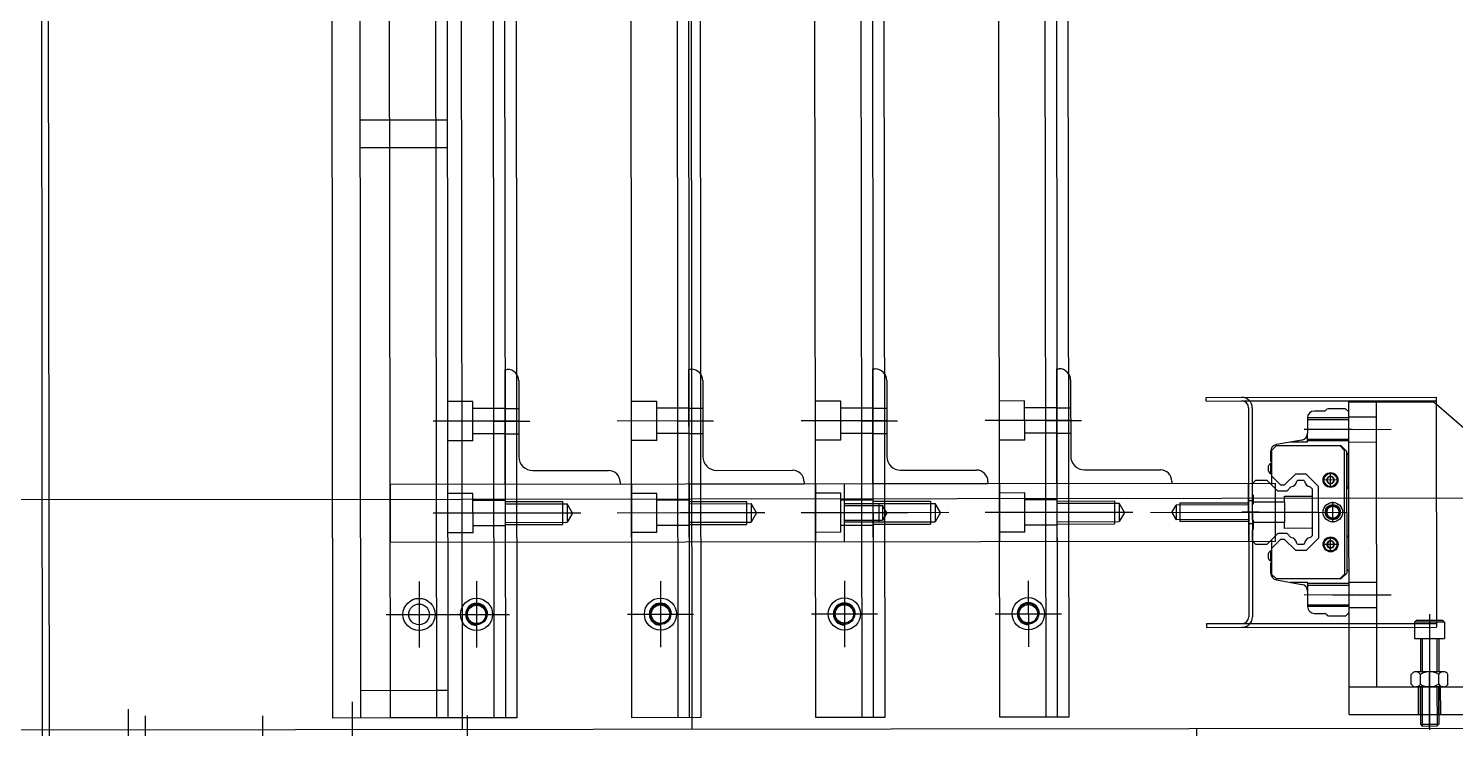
# Model space of a CAD drawing. Header units: feet. Extents: x -99009 to 3252343, y -11094690 to 9035152.
# Drawn here: x 2519507 to 2520128, y -1969814 to -1969509 of the extents above; entities that cross this region are included whole.
import ezdxf

# ---------------------------------------------------------------- set-up
doc = ezdxf.new("R2010")
doc.units = ezdxf.units.FT
for name, color, linetype in [('1', 1, 'Continuous'), ('K-LINE', 7, 'Continuous'), ('栗本図面枠', 7, 'Continuous')]:
    doc.layers.add(name, color=color, linetype=linetype)

# ---------------------------------------------------------------- blocks, each defined once
blk = doc.blocks.new('K24582845e8a56')
at = {"layer": '栗本図面枠', "color": 1}
for p, q in [((-6707.82, -1750.5, 0), (-6707.82, -37.5, 0)), ((-6807.82, -137.5, 0), (-6807.82, -604.75, 0)), ((-6849.82, -282.03, 0), (-6750.82, -169.03, 0)), ((-6725.82, -319.03, 0), (-6725.82, -169.03, 0)), ((-6713.82, -319.03, 0), (-6713.82, -169.03, 0)), ((-6754.82, -278.33, 0), (-6754.02, -277.53, 0)), ((-6754.82, -289.73, 0), (-6754.82, -278.33, 0)), ((-6754.02, -277.53, 0), (-6746.82, -277.53, 0)), ((-6754.02, -277.53, 0), (-6754.02, -290.53, 0)), ((-6746.82, -290.53, 0), (-6746.82, -277.53, 0)), ((-6732.42, -278.03, 0), (-6732.42, -290.03, 0)), ((-6727.02, -276.03, 0), (-6731.22, -276.03, 0)), ((-6725.82, -278.03, 0), (-6725.82, -290.03, 0)), ((-6713.82, -279.23, 0), (-6725.82, -279.23, 0)), ((-6851.82, -381.03, 0), (-6851.82, -281.03, 0)), ((-6851.82, -281.03, 0), (-6751.82, -281.03, 0)), ((-6850.22, -365.63, 0), (-6850.22, -281.03, 0)), ((-6849.82, -307.03, 0), (-6849.82, -282.03, 0)), ((-6757.37, -284.03, 0), (-6707.19, -284.03, 0)), ((-6753.42, -365.63, 0), (-6753.42, -281.03, 0)), ((-6751.82, -381.03, 0), (-6751.82, -281.03, 0)), ((-6746.82, -280.03, 0), (-6732.42, -280.03, 0)), ((-6746.82, -280.83, 0), (-6732.42, -280.83, 0)), ((-6707.82, -284.03, 0), (-6731.82, -284.03, 0)), ((-6727.02, -280.03, 0), (-6731.22, -280.03, 0)), ((-6725.82, -280.03, 0), (-6709.62, -280.03, 0)), ((-6713.82, -280.03, 0), (-6725.82, -280.03, 0)), ((-6725.82, -280.83, 0), (-6708.82, -280.83, 0)), ((-6709.62, -288.03, 0), (-6709.62, -280.03, 0)), ((-6708.82, -280.83, 0), (-6709.62, -280.03, 0)), ((-6708.82, -287.23, 0), (-6708.82, -280.83, 0)), ((-6754.82, -289.73, 0), (-6754.02, -290.53, 0)), ((-6754.02, -290.53, 0), (-6746.82, -290.53, 0)), ((-6746.82, -287.23, 0), (-6732.42, -287.23, 0)), ((-6746.82, -288.03, 0), (-6732.42, -288.03, 0)), ((-6727.02, -288.03, 0), (-6731.22, -288.03, 0)), ((-6725.82, -287.23, 0), (-6708.82, -287.23, 0)), ((-6725.82, -288.03, 0), (-6709.62, -288.03, 0)), ((-6713.82, -288.03, 0), (-6725.82, -288.03, 0)), ((-6713.82, -288.83, 0), (-6725.82, -288.83, 0)), ((-6709.62, -288.03, 0), (-6708.82, -287.23, 0)), ((-6727.02, -292.03, 0), (-6731.22, -292.03, 0)), ((-6837.82, -326.08, 0), (-6837.82, -300.68, 0)), ((-6765.82, -326.08, 0), (-6765.82, -300.68, 0)), ((-6849.82, -319.03, 0), (-6849.82, -307.03, 0)), ((-6725.82, -307.03, 0), (-6849.82, -307.03, 0)), ((-6843.32, -319.03, 0), (-6843.32, -307.03, 0)), ((-6832.32, -319.03, 0), (-6832.32, -307.03, 0)), ((-6771.32, -319.03, 0), (-6771.32, -307.03, 0)), ((-6760.32, -319.03, 0), (-6760.32, -307.03, 0)), ((-6713.82, -319.03, 0), (-6849.82, -319.03, 0)), ((-6845.42, -319.03, 0), (-6846.82, -320.43, 0)), ((-6846.82, -320.43, 0), (-6846.82, -328.03, 0)), ((-6827.62, -319.03, 0), (-6845.42, -319.03, 0)), ((-6842.82, -319.03, 0), (-6842.82, -337.03, 0)), ((-6842.07, -337.03, 0), (-6842.07, -319.03, 0)), ((-6837.82, -317.53, 0), (-6837.82, -338.53, 0)), ((-6833.57, -337.03, 0), (-6833.57, -319.03, 0)), ((-6832.82, -319.03, 0), (-6832.82, -337.03, 0)), ((-6830.82, -322.53, 0), (-6828.32, -320.03, 0)), ((-6830.82, -323.03, 0), (-6828.82, -321.03, 0)), ((-6830.82, -323.03, 0), (-6830.82, -322.53, 0)), ((-6828.82, -321.03, 0), (-6774.82, -321.03, 0)), ((-6828.32, -320.03, 0), (-6775.32, -320.03, 0)), ((-6826.82, -319.83, 0), (-6827.62, -319.03, 0)), ((-6812.82, -319.83, 0), (-6826.82, -319.83, 0)), ((-6812.02, -319.03, 0), (-6812.82, -319.83, 0)), ((-6791.63, -319.03, 0), (-6812.02, -319.03, 0)), ((-6801.82, -405.3, 0), (-6801.82, -320.2, 0)), ((-6790.83, -319.83, 0), (-6791.63, -319.03, 0)), ((-6776.82, -319.83, 0), (-6790.83, -319.83, 0)), ((-6776.02, -319.03, 0), (-6776.82, -319.83, 0)), ((-6758.23, -319.03, 0), (-6776.02, -319.03, 0)), ((-6775.32, -320.03, 0), (-6772.82, -322.53, 0)), ((-6774.82, -321.03, 0), (-6772.82, -323.03, 0)), ((-6772.82, -322.53, 0), (-6772.82, -323.03, 0)), ((-6770.82, -319.03, 0), (-6770.82, -337.03, 0)), ((-6770.07, -337.03, 0), (-6770.07, -319.03, 0)), ((-6765.82, -317.53, 0), (-6765.82, -338.53, 0)), ((-6761.57, -337.03, 0), (-6761.57, -319.03, 0)), ((-6760.82, -319.03, 0), (-6760.82, -337.03, 0)), ((-6756.82, -320.43, 0), (-6758.23, -319.03, 0)), ((-6756.82, -328.03, 0), (-6756.82, -320.43, 0)), ((-6830.82, -350.53, 0), (-6830.82, -323.03, 0)), ((-6813.07, -327.03, 0), (-6818.57, -327.03, 0)), ((-6815.82, -325.42, 0), (-6817.22, -326.22, 0)), ((-6817.22, -326.22, 0), (-6817.22, -327.84, 0)), ((-6817.22, -327.84, 0), (-6815.82, -328.65, 0)), ((-6815.82, -324.28, 0), (-6815.82, -329.78, 0)), ((-6814.42, -326.22, 0), (-6815.82, -325.42, 0)), ((-6815.82, -328.65, 0), (-6814.42, -327.84, 0)), ((-6814.42, -327.84, 0), (-6814.42, -326.22, 0)), ((-6797.32, -326.03, 0), (-6806.32, -326.03, 0)), ((-6785.07, -327.03, 0), (-6790.57, -327.03, 0)), ((-6787.82, -325.42, 0), (-6789.22, -326.22, 0)), ((-6789.22, -326.22, 0), (-6789.22, -327.84, 0)), ((-6789.22, -327.84, 0), (-6787.82, -328.65, 0)), ((-6787.82, -324.28, 0), (-6787.82, -329.78, 0)), ((-6786.42, -326.22, 0), (-6787.82, -325.42, 0)), ((-6787.82, -328.65, 0), (-6786.42, -327.84, 0)), ((-6786.42, -327.84, 0), (-6786.42, -326.22, 0)), ((-6772.82, -323.03, 0), (-6772.82, -350.53, 0)), ((-6845.82, -329.77, 0), (-6845.82, -334.03, 0)), ((-6818.52, -337.69, 0), (-6813.17, -332.33, 0)), ((-6813.17, -332.33, 0), (-6790.48, -332.33, 0)), ((-6812.83, -335.82, 0), (-6812.04, -335.03, 0)), ((-6812.04, -335.03, 0), (-6791.61, -335.03, 0)), ((-6808.82, -347.03, 0), (-6808.82, -335.03, 0)), ((-6808.82, -347.03, 0), (-6808.82, -335.03, 0)), ((-6801.82, -362.03, 0), (-6801.82, -333.02, 0)), ((-6794.82, -335.03, 0), (-6794.82, -347.03, 0)), ((-6794.82, -335.03, 0), (-6794.82, -347.03, 0)), ((-6791.61, -335.03, 0), (-6790.82, -335.82, 0)), ((-6790.48, -332.33, 0), (-6785.12, -337.69, 0)), ((-6757.82, -334.03, 0), (-6757.82, -329.77, 0)), ((-6842.82, -337.03, 0), (-6836.16, -337.03, 0)), ((-6832.32, -337.03, 0), (-6836.16, -337.03, 0)), ((-6833.21, -339.51, 0), (-6831.26, -350.55, 0)), ((-6832.32, -337.03, 0), (-6832.32, -344.52, 0)), ((-6818.52, -342.18, 0), (-6818.52, -337.69, 0)), ((-6815.82, -338.82, 0), (-6815.35, -338.34, 0)), ((-6815.82, -341.25, 0), (-6815.82, -338.82, 0)), ((-6815.35, -341.72, 0), (-6815.82, -341.25, 0)), ((-6788.3, -338.34, 0), (-6787.82, -338.82, 0)), ((-6787.82, -341.25, 0), (-6788.29, -341.72, 0)), ((-6787.82, -338.82, 0), (-6787.82, -341.25, 0)), ((-6785.12, -337.69, 0), (-6785.12, -342.18, 0)), ((-6772.39, -350.55, 0), (-6770.44, -339.51, 0)), ((-6771.32, -337.03, 0), (-6767.48, -337.03, 0)), ((-6771.32, -337.03, 0), (-6771.32, -344.52, 0)), ((-6767.49, -337.03, 0), (-6760.82, -337.03, 0)), ((-6813.67, -347.03, 0), (-6818.52, -342.18, 0)), ((-6813.67, -348.74, 0), (-6813.67, -347.03, 0)), ((-6811.12, -345.95, 0), (-6812.82, -344.25, 0)), ((-6811.12, -350.03, 0), (-6811.12, -345.95, 0)), ((-6806.32, -347.03, 0), (-6808.82, -347.03, 0)), ((-6806.32, -347.03, 0), (-6808.82, -347.03, 0)), ((-6806.32, -360.53, 0), (-6806.32, -347.03, 0)), ((-6806.32, -347.03, 0), (-6797.32, -347.03, 0)), ((-6806.32, -347.03, 0), (-6797.32, -347.03, 0)), ((-6806.32, -360.53, 0), (-6806.32, -347.03, 0)), ((-6797.32, -347.03, 0), (-6797.32, -360.53, 0)), ((-6794.82, -347.03, 0), (-6797.32, -347.03, 0)), ((-6797.32, -347.03, 0), (-6797.32, -360.53, 0)), ((-6794.82, -347.03, 0), (-6797.32, -347.03, 0)), ((-6790.82, -344.25, 0), (-6792.52, -345.95, 0)), ((-6792.52, -345.95, 0), (-6792.52, -350.03, 0)), ((-6785.12, -342.18, 0), (-6789.97, -347.03, 0)), ((-6789.97, -347.03, 0), (-6789.97, -348.74, 0)), ((-6828.82, -352.53, 0), (-6830.82, -350.53, 0)), ((-6828.32, -353.03, 0), (-6828.82, -352.53, 0)), ((-6817.47, -352.53, 0), (-6828.82, -352.53, 0)), ((-6823.82, -353.03, 0), (-6828.32, -353.03, 0)), ((-6823.82, -353.03, 0), (-6823.82, -352.53, 0)), ((-6823.82, -352.53, 0), (-6823.82, -353.03, 0)), ((-6823.07, -353.03, 0), (-6823.07, -352.53, 0)), ((-6820.82, -353.03, 0), (-6823.07, -353.03, 0)), ((-6818.57, -353.03, 0), (-6820.82, -353.03, 0)), ((-6818.57, -352.53, 0), (-6818.57, -353.03, 0)), ((-6817.47, -352.53, 0), (-6813.67, -348.74, 0)), ((-6813.62, -352.53, 0), (-6817.47, -352.53, 0)), ((-6815.82, -354.73, 0), (-6811.12, -350.03, 0)), ((-6814.32, -351.03, 0), (-6814.32, -736.03, 0)), ((-6789.32, -351.03, 0), (-6814.32, -351.03, 0)), ((-6792.52, -350.03, 0), (-6787.82, -354.73, 0)), ((-6786.18, -352.53, 0), (-6790.02, -352.53, 0)), ((-6789.97, -348.74, 0), (-6786.18, -352.53, 0)), ((-6789.32, -736.03, 0), (-6789.32, -351.03, 0)), ((-6774.82, -352.53, 0), (-6786.18, -352.53, 0)), ((-6785.07, -353.03, 0), (-6785.07, -352.53, 0)), ((-6782.82, -353.03, 0), (-6785.07, -353.03, 0)), ((-6780.57, -353.03, 0), (-6782.82, -353.03, 0)), ((-6780.57, -352.53, 0), (-6780.57, -353.03, 0)), ((-6779.82, -352.53, 0), (-6779.82, -353.03, 0)), ((-6779.82, -353.03, 0), (-6779.82, -352.53, 0)), ((-6775.32, -353.03, 0), (-6779.82, -353.03, 0)), ((-6774.82, -352.53, 0), (-6775.32, -353.03, 0)), ((-6772.82, -350.53, 0), (-6774.82, -352.53, 0)), ((-6820.82, -354.03, 0), (-6821.99, -354.03, 0)), ((-6819.66, -354.03, 0), (-6820.82, -354.03, 0)), ((-6815.82, -359.53, 0), (-6815.82, -354.73, 0)), ((-6814.32, -361.03, 0), (-6815.82, -359.53, 0)), ((-6801.82, -358.03, 0), (-6801.82, -365.63, 0)), ((-6787.82, -359.53, 0), (-6789.32, -361.03, 0)), ((-6787.82, -354.73, 0), (-6787.82, -359.53, 0)), ((-6782.82, -354.03, 0), (-6783.99, -354.03, 0)), ((-6781.66, -354.03, 0), (-6782.82, -354.03, 0)), ((-6850.22, -381.03, 0), (-6850.22, -365.63, 0)), ((-6847.22, -361.03, 0), (-6756.42, -361.03, 0)), ((-6847.22, -362.63, 0), (-6756.42, -362.63, 0)), ((-6809.57, -361.03, 0), (-6814.32, -361.03, 0)), ((-6789.32, -362.63, 0), (-6814.32, -362.63, 0)), ((-6809.07, -360.53, 0), (-6809.57, -361.03, 0)), ((-6805.57, -360.53, 0), (-6809.07, -360.53, 0)), ((-6806.82, -361.03, 0), (-6806.82, -362.63, 0)), ((-6805.82, -362.63, 0), (-6805.82, -392.63, 0)), ((-6805.07, -361.03, 0), (-6805.57, -360.53, 0)), ((-6798.57, -361.03, 0), (-6805.07, -361.03, 0)), ((-6805.02, -362.63, 0), (-6805.02, -394.23, 0)), ((-6798.62, -362.63, 0), (-6798.62, -394.23, 0)), ((-6798.07, -360.53, 0), (-6798.57, -361.03, 0)), ((-6794.57, -360.53, 0), (-6798.07, -360.53, 0)), ((-6797.82, -362.63, 0), (-6797.82, -392.63, 0)), ((-6796.82, -361.03, 0), (-6796.82, -362.63, 0)), ((-6794.07, -361.03, 0), (-6794.57, -360.53, 0)), ((-6789.32, -361.03, 0), (-6794.07, -361.03, 0)), ((-6753.42, -381.03, 0), (-6753.42, -365.63, 0)), ((-6850.22, -381.03, 0), (-6851.82, -381.03, 0)), ((-6753.42, -381.03, 0), (-6751.82, -381.03, 0)), ((-6678.24, -385.29, 0), (-6707.97, -385.29, 0)), ((-6815.32, -396.03, 0), (-6814.32, -396.03, 0)), ((-6814.32, -396.03, 0), (-6814.32, -446.03, 0)), ((-6805.82, -392.63, 0), (-6797.82, -392.63, 0)), ((-6805.02, -394.23, 0), (-6798.62, -394.23, 0)), ((-6801.82, -396.08, 0), (-6805.02, -394.23, 0)), ((-6801.82, -396.08, 0), (-6798.62, -394.23, 0)), ((-6820.32, -434.03, 0), (-6820.32, -401.03, 0)), ((-6801.82, -413.06, 0), (-6801.82, -449.7, 0)), ((-6806.82, -446.03, 0), (-6806.82, -421.03, 0)), ((-6806.82, -421.03, 0), (-6796.82, -421.03, 0)), ((-6801.82, -416.72, 0), (-6805.82, -419.03, 0)), ((-6805.82, -446.03, 0), (-6805.82, -419.03, 0)), ((-6805.82, -419.03, 0), (-6797.82, -419.03, 0)), ((-6801.82, -416.72, 0), (-6797.82, -419.03, 0)), ((-6797.82, -446.03, 0), (-6797.82, -419.03, 0)), ((-6796.82, -446.03, 0), (-6796.82, -421.03, 0)), ((-6859.32, -440.03, 0), (-6826.32, -440.03, 0)), ((-6847.32, -446.03, 0), (-6847.32, -440.03, 0)), ((-6841.82, -450.74, 0), (-6841.82, -435.33, 0)), ((-6841.82, -439.78, 0), (-6841.82, -477.28, 0)), ((-6836.32, -446.03, 0), (-6836.32, -440.03, 0)), ((-6801.82, -439.78, 0), (-6801.82, -477.28, 0)), ((-7652.82, -441.03, 0), (-6712.82, -441.03, 0)), ((-7652.82, -446.03, 0), (-6712.82, -446.03, 0)), ((-6864.32, -446.03, 0), (-6864.32, -445.03, 0)), ((-6814.32, -446.03, 0), (-6864.32, -446.03, 0)), ((-6847.32, -446.03, 0), (-6847.32, -460.03, 0)), ((-6836.32, -446.03, 0), (-6836.32, -460.03, 0)), ((-6814.32, -446.03, 0), (-6789.32, -446.03, 0)), ((-6807.32, -446.03, 0), (-6807.32, -460.03, 0)), ((-6796.32, -446.03, 0), (-6796.32, -460.03, 0)), ((-6757.82, -472.91, 0), (-6757.82, -444.16, 0)), ((-6712.82, -441.03, 0), (-6712.82, -471.03, 0)), ((-6712.82, -446.03, 0), (-6712.82, -471.03, 0)), ((-7652.82, -451.03, 0), (-6712.82, -451.03, 0)), ((-6757.82, -468.13, 0), (-6757.82, -448.93, 0)), ((-6772.2, -458.53, 0), (-6743.45, -458.53, 0)), ((-6767.42, -458.53, 0), (-6748.22, -458.53, 0)), ((-6833.32, -460.03, 0), (-6850.32, -460.03, 0)), ((-6850.32, -460.03, 0), (-6850.32, -471.03, 0)), ((-6833.32, -460.03, 0), (-6833.32, -471.03, 0)), ((-6793.32, -460.03, 0), (-6810.32, -460.03, 0)), ((-6810.32, -460.03, 0), (-6810.32, -471.03, 0)), ((-6793.32, -460.03, 0), (-6793.32, -471.03, 0)), ((-6712.82, -471.03, 0), (-7652.82, -471.03, 0)), ((-6712.82, -471.03, 0), (-7652.82, -471.03, 0)), ((-6814.32, -471.03, 0), (-6789.32, -471.03, 0)), ((-6815.32, -476.03, 0), (-6814.32, -476.03, 0)), ((-6814.32, -476.03, 0), (-6814.32, -526.03, 0)), ((-6820.32, -514.03, 0), (-6820.32, -481.03, 0)), ((-6801.82, -493.06, 0), (-6801.82, -529.7, 0)), ((-6806.82, -526.03, 0), (-6806.82, -501.03, 0)), ((-6806.82, -501.03, 0), (-6796.82, -501.03, 0)), ((-6801.82, -496.72, 0), (-6805.82, -499.03, 0)), ((-6805.82, -526.03, 0), (-6805.82, -499.03, 0)), ((-6805.82, -499.03, 0), (-6797.82, -499.03, 0)), ((-6801.82, -496.72, 0), (-6797.82, -499.03, 0)), ((-6797.82, -526.03, 0), (-6797.82, -499.03, 0)), ((-6796.82, -526.03, 0), (-6796.82, -501.03, 0)), ((-6801.82, -510.86, 0), (-6801.82, -547.76, 0)), ((-7652.82, -521.03, 0), (-6712.82, -521.03, 0)), ((-6859.32, -520.03, 0), (-6826.32, -520.03, 0)), ((-6847.32, -526.03, 0), (-6847.32, -520.03, 0)), ((-6841.82, -530.74, 0), (-6841.82, -515.33, 0)), ((-6841.82, -519.78, 0), (-6841.82, -557.28, 0)), ((-6836.32, -526.03, 0), (-6836.32, -520.03, 0)), ((-6801.82, -520.09, 0), (-6805.02, -521.93, 0)), ((-6801.82, -519.78, 0), (-6801.82, -557.28, 0)), ((-6801.82, -520.09, 0), (-6798.62, -521.93, 0)), ((-6712.82, -521.03, 0), (-6712.82, -551.03, 0)), ((-7652.82, -526.03, 0), (-6712.82, -526.03, 0)), ((-6864.32, -526.03, 0), (-6864.32, -525.03, 0)), ((-6814.32, -526.03, 0), (-6864.32, -526.03, 0)), ((-6847.32, -526.03, 0), (-6847.32, -540.03, 0)), ((-6836.32, -526.03, 0), (-6836.32, -540.03, 0)), ((-6814.32, -526.03, 0), (-6789.32, -526.03, 0)), ((-6807.32, -526.03, 0), (-6807.32, -540.03, 0)), ((-6805.82, -538.53, 0), (-6805.82, -523.53, 0)), ((-6805.82, -523.53, 0), (-6797.82, -523.53, 0)), ((-6805.02, -538.53, 0), (-6805.02, -521.93, 0)), ((-6805.02, -521.93, 0), (-6798.62, -521.93, 0)), ((-6798.62, -538.53, 0), (-6798.62, -521.93, 0)), ((-6797.82, -538.53, 0), (-6797.82, -523.53, 0)), ((-6796.32, -526.03, 0), (-6796.32, -540.03, 0)), ((-6757.82, -552.91, 0), (-6757.82, -524.16, 0)), ((-6712.82, -526.03, 0), (-6712.82, -551.03, 0)), ((-7652.82, -531.03, 0), (-6712.82, -531.03, 0)), ((-6757.82, -548.13, 0), (-6757.82, -528.93, 0)), ((-6814.32, -538.53, 0), (-6789.32, -538.53, 0)), ((-6772.2, -538.53, 0), (-6743.45, -538.53, 0)), ((-6767.42, -538.53, 0), (-6748.22, -538.53, 0)), ((-6833.32, -540.03, 0), (-6850.32, -540.03, 0)), ((-6850.32, -540.03, 0), (-6850.32, -551.03, 0)), ((-6833.32, -540.03, 0), (-6833.32, -551.03, 0)), ((-6793.32, -540.03, 0), (-6810.32, -540.03, 0)), ((-6810.32, -540.03, 0), (-6810.32, -551.03, 0)), ((-6793.32, -540.03, 0), (-6793.32, -551.03, 0)), ((-6712.82, -551.03, 0), (-7652.82, -551.03, 0)), ((-6712.82, -551.03, 0), (-7652.82, -551.03, 0)), ((-6814.32, -551.03, 0), (-6789.32, -551.03, 0)), ((-6815.32, -556.03, 0), (-6814.32, -556.03, 0)), ((-6814.32, -556.03, 0), (-6814.32, -606.03, 0)), ((-6820.32, -594.03, 0), (-6820.32, -561.03, 0)), ((-6801.82, -576.72, 0), (-6805.82, -579.03, 0)), ((-6801.82, -573.06, 0), (-6801.82, -609.7, 0)), ((-6801.82, -576.72, 0), (-6797.82, -579.03, 0)), ((-6806.82, -606.03, 0), (-6806.82, -581.03, 0)), ((-6806.82, -581.03, 0), (-6796.82, -581.03, 0)), ((-6805.82, -606.03, 0), (-6805.82, -579.03, 0)), ((-6805.82, -579.03, 0), (-6797.82, -579.03, 0)), ((-6797.82, -606.03, 0), (-6797.82, -579.03, 0)), ((-6796.82, -606.03, 0), (-6796.82, -581.03, 0)), ((-6841.82, -610.74, 0), (-6841.82, -595.33, 0)), ((-7652.82, -601.03, 0), (-6712.82, -601.03, 0)), ((-6859.32, -600.03, 0), (-6826.32, -600.03, 0)), ((-6847.32, -606.03, 0), (-6847.32, -600.03, 0)), ((-6841.82, -599.78, 0), (-6841.82, -637.28, 0)), ((-6836.32, -606.03, 0), (-6836.32, -600.03, 0)), ((-6801.82, -599.78, 0), (-6801.82, -637.28, 0)), ((-6712.82, -601.03, 0), (-6712.82, -631.03, 0)), ((-6707.82, -604.75, 0), (-7657.82, -604.75, 0)), ((-7652.82, -606.03, 0), (-6712.82, -606.03, 0)), ((-6864.32, -606.03, 0), (-6864.32, -605.03, 0)), ((-6814.32, -606.03, 0), (-6864.32, -606.03, 0)), ((-6847.32, -606.03, 0), (-6847.32, -620.03, 0)), ((-6836.32, -606.03, 0), (-6836.32, -620.03, 0)), ((-6814.32, -606.03, 0), (-6789.32, -606.03, 0)), ((-6807.82, -604.75, 0), (-6807.82, -704.75, 0)), ((-6807.32, -606.03, 0), (-6807.32, -620.03, 0)), ((-6796.32, -606.03, 0), (-6796.32, -620.03, 0)), ((-6757.82, -632.91, 0), (-6757.82, -604.16, 0)), ((-6712.82, -606.03, 0), (-6712.82, -631.03, 0)), ((-7652.82, -611.03, 0), (-6712.82, -611.03, 0)), ((-6757.82, -628.13, 0), (-6757.82, -608.93, 0)), ((-6833.32, -620.03, 0), (-6850.32, -620.03, 0)), ((-6850.32, -620.03, 0), (-6850.32, -631.03, 0)), ((-6833.32, -620.03, 0), (-6833.32, -631.03, 0)), ((-6793.32, -620.03, 0), (-6810.32, -620.03, 0)), ((-6810.32, -620.03, 0), (-6810.32, -631.03, 0)), ((-6793.32, -620.03, 0), (-6793.32, -631.03, 0)), ((-6772.2, -618.53, 0), (-6743.45, -618.53, 0)), ((-6767.42, -618.53, 0), (-6748.22, -618.53, 0)), ((-6712.82, -631.03, 0), (-7652.82, -631.03, 0)), ((-6712.82, -631.03, 0), (-7652.82, -631.03, 0)), ((-6814.32, -631.03, 0), (-6789.32, -631.03, 0)), ((-6815.32, -636.03, 0), (-6814.32, -636.03, 0)), ((-6814.32, -636.03, 0), (-6814.32, -686.03, 0)), ((-6820.32, -674.03, 0), (-6820.32, -641.03, 0)), ((-6801.82, -656.72, 0), (-6805.82, -659.03, 0)), ((-6801.82, -653.06, 0), (-6801.82, -689.7, 0)), ((-6801.82, -656.72, 0), (-6797.82, -659.03, 0)), ((-6806.82, -686.03, 0), (-6806.82, -661.03, 0)), ((-6806.82, -661.03, 0), (-6796.82, -661.03, 0)), ((-6805.82, -686.03, 0), (-6805.82, -659.03, 0)), ((-6805.82, -659.03, 0), (-6797.82, -659.03, 0)), ((-6797.82, -686.03, 0), (-6797.82, -659.03, 0)), ((-6796.82, -686.03, 0), (-6796.82, -661.03, 0)), ((-6841.82, -690.74, 0), (-6841.82, -675.33, 0)), ((-7652.82, -681.03, 0), (-6712.82, -681.03, 0)), ((-6859.32, -680.03, 0), (-6826.32, -680.03, 0)), ((-6847.32, -686.03, 0), (-6847.32, -680.03, 0)), ((-6841.82, -679.78, 0), (-6841.82, -717.28, 0)), ((-6836.32, -686.03, 0), (-6836.32, -680.03, 0)), ((-6801.82, -679.78, 0), (-6801.82, -717.28, 0)), ((-6712.82, -681.03, 0), (-6712.82, -736.03, 0)), ((-7652.82, -686.03, 0), (-6712.82, -686.03, 0)), ((-6864.32, -686.03, 0), (-6864.32, -685.03, 0)), ((-6814.32, -686.03, 0), (-6864.32, -686.03, 0)), ((-6847.32, -686.03, 0), (-6847.32, -700.03, 0)), ((-6836.32, -686.03, 0), (-6836.32, -700.03, 0)), ((-6814.32, -686.03, 0), (-6789.32, -686.03, 0)), ((-6807.32, -686.03, 0), (-6807.32, -700.03, 0)), ((-6796.32, -686.03, 0), (-6796.32, -700.03, 0)), ((-6757.82, -737.91, 0), (-6757.82, -684.16, 0)), ((-6712.82, -686.03, 0), (-6712.82, -761.03, 0)), ((-7652.82, -691.03, 0), (-6712.82, -691.03, 0)), ((-6757.82, -708.13, 0), (-6757.82, -688.93, 0)), ((-6833.32, -700.03, 0), (-6850.32, -700.03, 0)), ((-6850.32, -700.03, 0), (-6850.32, -711.03, 0)), ((-6833.32, -700.03, 0), (-6833.32, -711.03, 0)), ((-6793.32, -700.03, 0), (-6810.32, -700.03, 0)), ((-6810.32, -700.03, 0), (-6810.32, -711.03, 0)), ((-6793.32, -700.03, 0), (-6793.32, -711.03, 0)), ((-6772.2, -698.53, 0), (-6743.45, -698.53, 0)), ((-6767.42, -698.53, 0), (-6748.22, -698.53, 0)), ((-6707.82, -704.75, 0), (-7657.82, -704.75, 0)), ((-6807.82, -704.75, 0), (-6807.82, -925, 0)), ((-6689.82, -702.5, 0), (-6713.82, -702.5, 0)), ((-7652.82, -711.03, 0), (-6712.82, -711.03, 0)), ((-6972.82, -716.03, 0), (-6972.82, -711.03, 0)), ((-6960.82, -716.03, 0), (-6960.82, -711.03, 0)), ((-6724.82, -716.03, 0), (-6724.82, -711.03, 0)), ((-7652.82, -716.03, 0), (-6712.82, -716.03, 0)), ((-6972.82, -749.03, 0), (-6972.82, -716.03, 0)), ((-6960.82, -749.03, 0), (-6960.82, -716.03, 0)), ((-6724.82, -749.03, 0), (-6724.82, -716.03, 0)), ((-6772.2, -723.53, 0), (-6743.45, -723.53, 0)), ((-6712.82, -736.03, 0), (-7652.82, -736.03, 0)), ((-6814.32, -736.03, 0), (-6789.32, -736.03, 0)), ((-7652.82, -749.03, 0), (-6712.82, -749.03, 0)), ((-6683.82, -752.5, 0), (-6719.82, -752.5, 0)), ((-6712.82, -761.03, 0), (-7652.82, -761.03, 0)), ((-6689.82, -791.5, 0), (-6713.82, -791.5, 0)), ((-6689.82, -842.5, 0), (-6713.82, -842.5, 0)), ((-6338.65, -850, 0), (-6716.79, -850, 0)), ((-7669.82, -887.5, 0), (-6695.82, -887.5, 0)), ((-7666.82, -884.5, 0), (-6698.82, -884.5, 0))]:
    blk.add_line(p, q, dxfattribs=at)
for centre, radius in [((-6801.82, -326.03, 0), 4.25), ((-6815.82, -327.03, 0), 3.25), ((-6815.82, -327.03, 0), 2.85), ((-6801.82, -326.03, 0), 3.25), ((-6801.82, -326.03, 0), 3), ((-6801.82, -326.03, 0), 2.6), ((-6787.82, -327.03, 0), 3.25), ((-6787.82, -327.03, 0), 2.85), ((-6757.82, -458.53, 0), 7), ((-6757.82, -458.53, 0), 4.5), ((-6757.82, -458.53, 0), 4), ((-6757.82, -538.53, 0), 7), ((-6757.82, -538.53, 0), 4.5), ((-6757.82, -538.53, 0), 4), ((-6757.82, -618.53, 0), 7), ((-6757.82, -618.53, 0), 4.5), ((-6757.82, -618.53, 0), 4), ((-6757.82, -698.53, 0), 7), ((-6757.82, -698.53, 0), 4.5), ((-6757.82, -698.53, 0), 4), ((-6757.82, -723.53, 0), 7), ((-6757.82, -723.53, 0), 4.5)]:
    blk.add_circle(centre, radius, dxfattribs=at)
for centre, radius, start, end in [((-6730.15, -278.03, 0), 2.27, 118.07249, 241.92751), ((-6728.09, -278.03, 0), 2.27, 298.07249, 61.92751), ((-6725.15, -284.03, 0), 7.27, 146.60151, 213.39849), ((-6733.09, -284.03, 0), 7.27, 326.60151, 33.39849), ((-6730.15, -290.03, 0), 2.27, 118.07249, 241.92751), ((-6728.09, -290.03, 0), 2.27, 298.07249, 61.92751), ((-6845.82, -328.03, 0), 1, 179.99468, 239.98738), ((-6846.82, -329.77, 0), 1, 0, 60.00002), ((-6815.82, -327.03, 0), 1.62, 150, 210), ((-6815.82, -327.03, 0), 1.62, 90, 150), ((-6815.82, -327.03, 0), 1.62, 210, 270), ((-6815.82, -327.03, 0), 1.62, 30, 90), ((-6815.82, -327.03, 0), 1.62, 270, 330), ((-6815.82, -327.03, 0), 1.62, 330, 30), ((-6787.82, -327.03, 0), 1.62, 150, 210), ((-6787.82, -327.03, 0), 1.62, 90, 150), ((-6787.82, -327.03, 0), 1.62, 210, 270), ((-6787.82, -327.03, 0), 1.62, 30, 90), ((-6787.82, -327.03, 0), 1.62, 270, 330), ((-6787.82, -327.03, 0), 1.62, 330, 30), ((-6756.82, -329.77, 0), 1, 120.00001, 180), ((-6757.82, -328.03, 0), 1, 300.01285, 359.99443), ((-6842.82, -334.03, 0), 3, 180, 270), ((-6760.82, -334.03, 0), 3, 270, 0), ((-6836.16, -340.03, 0), 3, 10.00608, 89.99602), ((-6815.69, -335.47, 0), 2.89, 276.86794, 353.15969), ((-6787.95, -335.47, 0), 2.89, 186.84031, 263.13206), ((-6767.49, -340.03, 0), 3, 90, 170.0036), ((-6815.69, -344.59, 0), 2.89, 6.7339, 83.25216), ((-6787.96, -344.59, 0), 2.89, 96.74784, 173.2661), ((-6828.31, -350.03, 0), 3, 189.99892, 269.67273), ((-6820.93, -351.8, 0), 2.48, 209.91943, 244.53154), ((-6820.72, -351.8, 0), 2.48, 295.46846, 330.08057), ((-6782.93, -351.8, 0), 2.48, 209.91943, 244.53154), ((-6782.72, -351.8, 0), 2.48, 295.46846, 330.08057), ((-6775.34, -350.03, 0), 3, 270.33859, 349.98916), ((-6847.22, -365.63, 0), 4.6, 90, 180), ((-6847.22, -365.63, 0), 3, 90, 180), ((-6756.42, -365.63, 0), 4.6, 0, 90), ((-6756.42, -365.63, 0), 3, 0, 90), ((-6815.32, -401.03, 0), 5, 90, 180), ((-6826.32, -434.03, 0), 6, 270, 0), ((-6859.32, -445.03, 0), 5, 90, 180), ((-6757.82, -458.53, 0), 4.8, 90, 0), ((-6815.32, -481.03, 0), 5, 90, 180), ((-6826.32, -514.03, 0), 6, 270, 0), ((-6859.32, -525.03, 0), 5, 90, 180), ((-6757.82, -538.53, 0), 4.8, 90, 0), ((-6815.32, -561.03, 0), 5, 90, 180), ((-6826.32, -594.03, 0), 6, 270, 0), ((-6859.32, -605.03, 0), 5, 90, 180), ((-6757.82, -618.53, 0), 4.8, 90, 0), ((-6815.32, -641.03, 0), 5, 90, 180), ((-6826.32, -674.03, 0), 6, 270, 0), ((-6859.32, -685.03, 0), 5, 90, 180), ((-6757.82, -698.53, 0), 4.8, 90, 0)]:
    blk.add_arc(centre, radius, start, end, dxfattribs=at)

msp = doc.modelspace()

# ---------------------------------------------------------------- linework, layer by layer
at = {"layer": '1'}
msp.add_arc((2520410.24778, -1978395.99612), 100000, 84.1346387202, 194.3871675539, dxfattribs=at)

# ---------------------------------------------------------------- block references
at = {"layer": 'K-LINE', "color": 2, "linetype": 'Continuous', "lineweight": 15, "rotation": 270.0650517140735}
msp.add_blockref('K24582845e8a56', (2520408.11897, -1976520.99344), dxfattribs=at)

doc.saveas('drawing.dxf')
